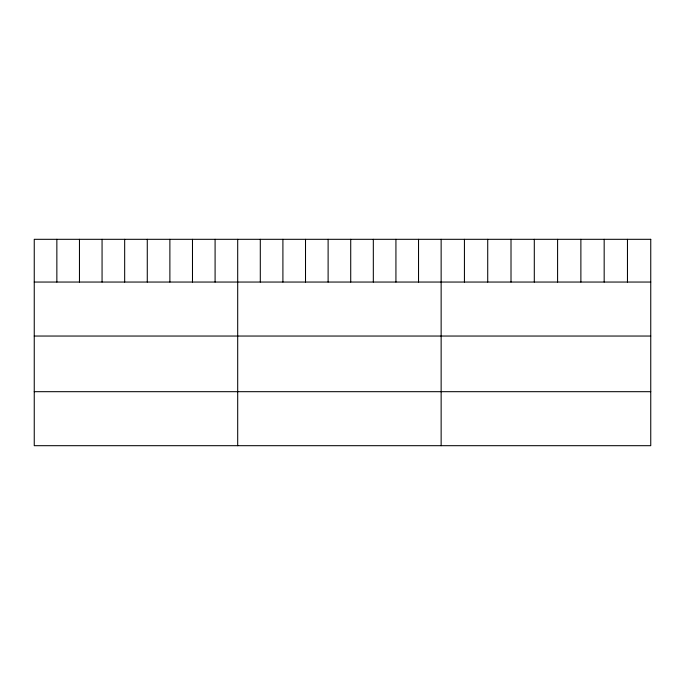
<?xml version="1.0" encoding="UTF-8"?>
<svg xmlns="http://www.w3.org/2000/svg" width="685" height="685" viewBox="0 0 685 685"><rect width="100%" height="100%" fill="white"/><g stroke="black" fill="none" stroke-linecap="round" stroke-linejoin="round"><path stroke-width="1.03" d="M34.25 282.049L650.75 282.049M34.25 336.044L650.75 336.044M34.25 391.683L650.75 391.683M627.46 239.313L627.46 282.049M604.17 239.313L604.17 282.049M580.88 239.313L580.88 282.049M557.59 239.313L557.59 282.049M534.3 239.313L534.3 282.049M511.01 239.313L511.01 282.049M487.72 239.313L487.72 282.049M464.43 239.313L464.43 282.049M441.14 239.313L441.14 445.687M418.535 239.313L418.535 282.049M395.93 239.313L395.93 282.049M373.325 239.313L373.325 282.049M350.72 239.313L350.72 282.049M328.115 239.313L328.115 282.049M305.51 239.313L305.51 282.049M282.905 239.313L282.905 282.049M260.3 239.313L260.3 282.049M237.695 239.313L237.695 445.687M215.09 239.313L215.09 282.049M192.485 239.313L192.485 282.049M169.88 239.313L169.88 282.049M147.275 239.313L147.275 282.049M124.67 239.313L124.67 282.049M102.065 239.313L102.065 282.049M79.46 239.313L79.46 282.049M56.855 239.313L56.855 282.049M650.75 239.313L34.25 239.313L34.25 445.687L650.75 445.687L650.75 239.313"/></g></svg>
